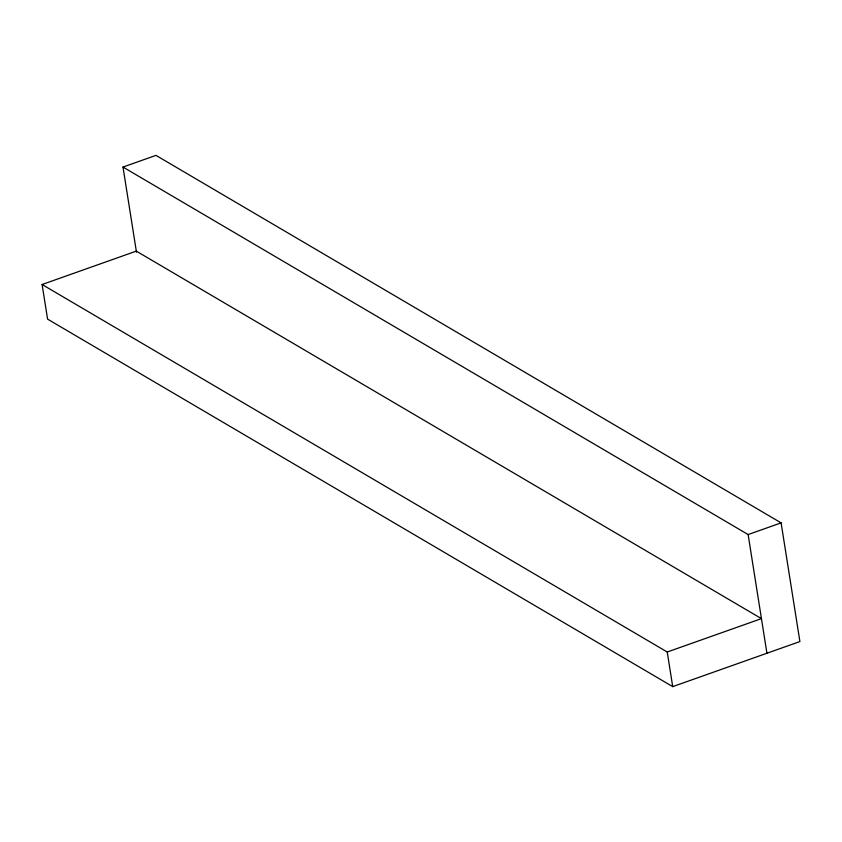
<?xml version="1.0" encoding="UTF-8"?>
<svg xmlns="http://www.w3.org/2000/svg" width="842" height="842" viewBox="0 0 842 842"><rect width="100%" height="100%" fill="white"/><g stroke="black" fill="none" stroke-linecap="round" stroke-linejoin="round"><path stroke-width="1.26" d="M136.478 252.2L122.995 167.053L155.97 155.37L781.102 522.871L799.9 641.562L672.716 686.63L47.584 319.129L42.1 284.512L136.309 251.126L761.442 618.628L667.232 652.013L42.1 284.512M122.995 167.053L748.128 534.554L781.102 522.871M748.128 534.554L766.925 653.245M667.232 652.013L672.716 686.63"/></g></svg>
